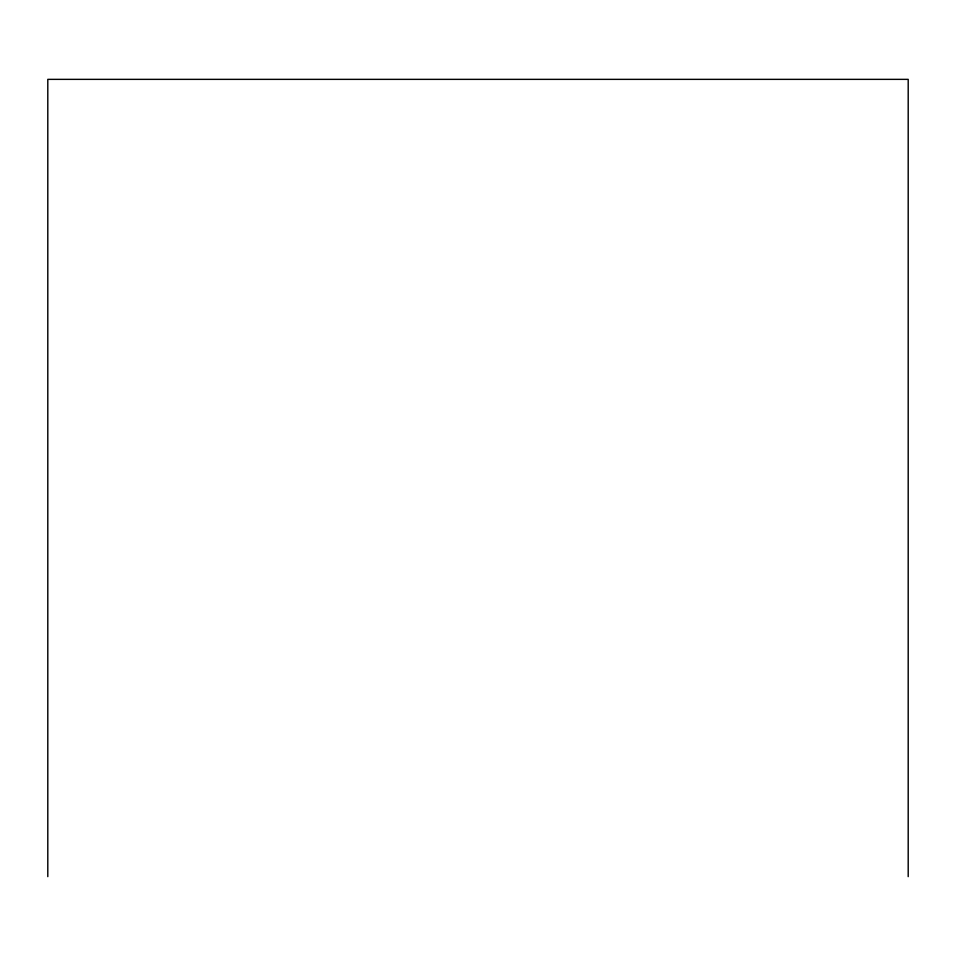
<?xml version="1.0" encoding="UTF-8"?>
<svg xmlns="http://www.w3.org/2000/svg" width="956" height="956" viewBox="0 0 956 956"><rect width="100%" height="100%" fill="white"/><g stroke="black" fill="none" stroke-linecap="round" stroke-linejoin="round"><path stroke-width="1.43" d="M908.2 876.64L908.2 79.36L47.8 79.36L47.8 876.64"/></g></svg>
